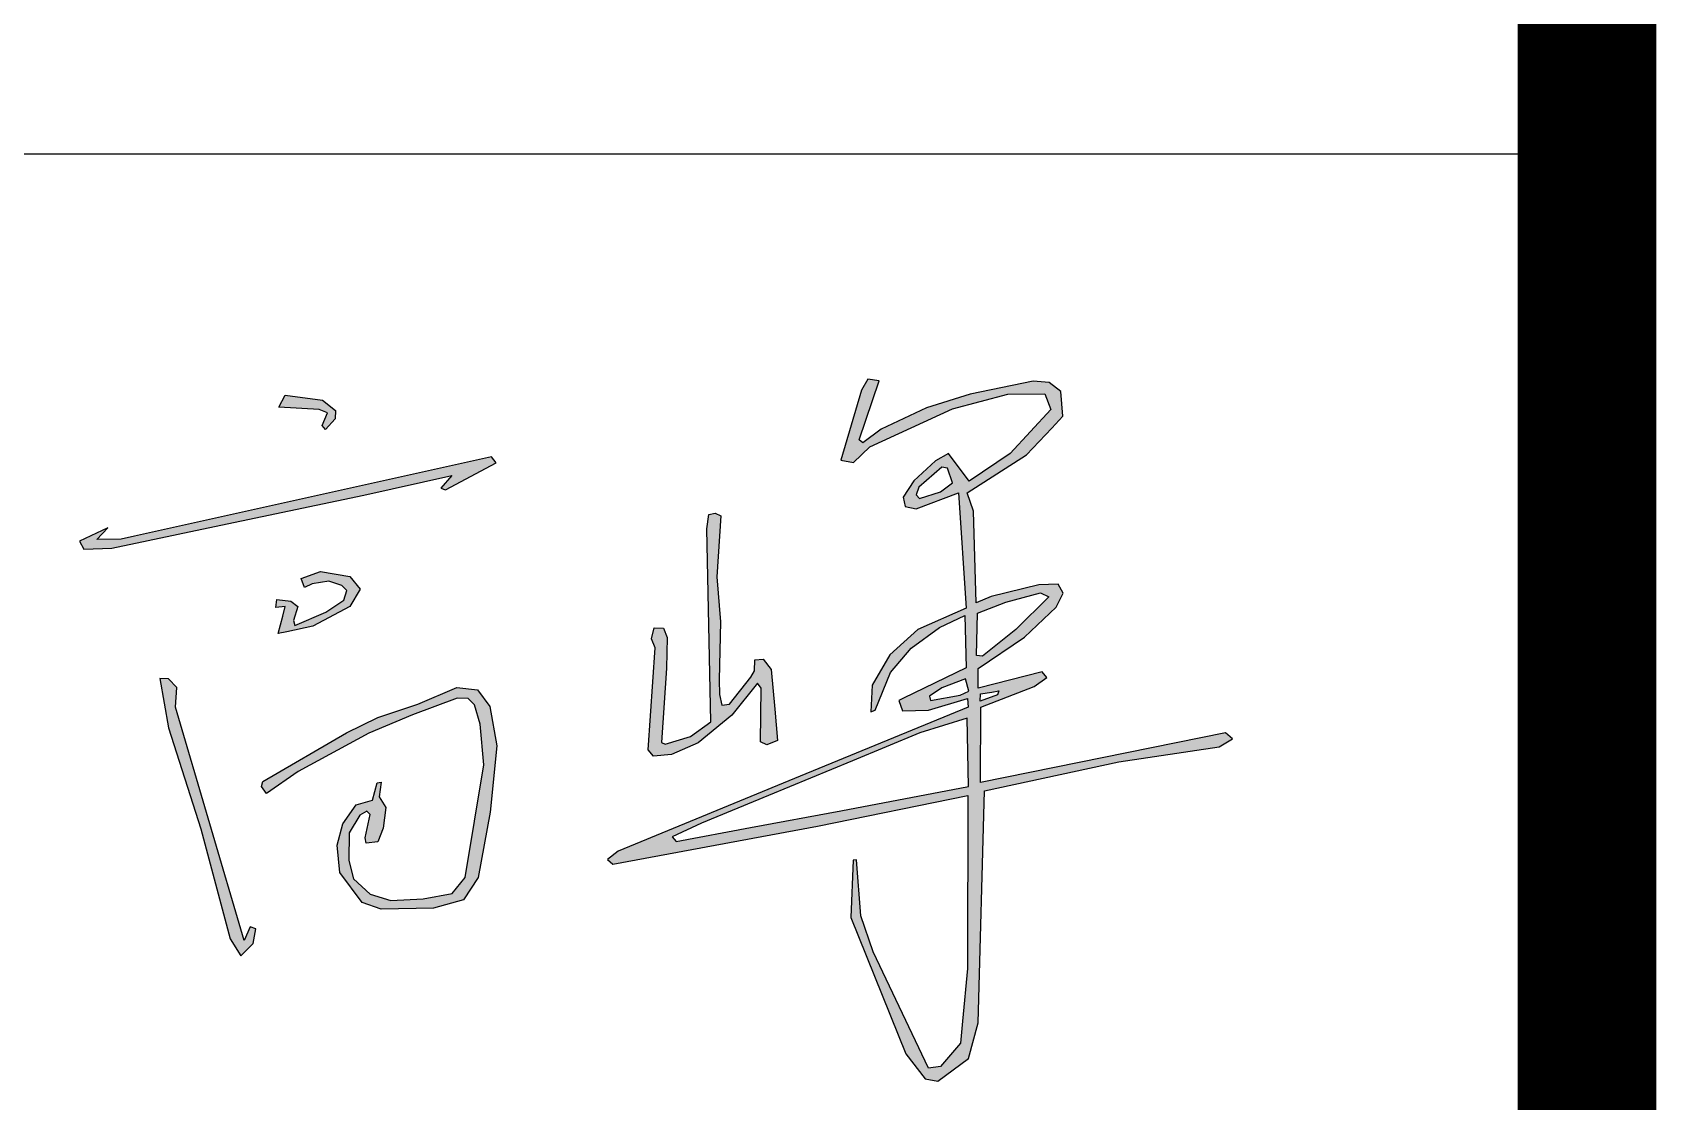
# Model space of a CAD drawing. Extents: x -21908402 to 2288787, y 79687 to 5079726.
# Drawn here: x 2286667 to 2287837, y 568636 to 569406 of the extents above; entities that cross this region are included whole.
import ezdxf

# ---------------------------------------------------------------- set-up
doc = ezdxf.new("R2010")
doc.units = 0
doc.header["$LTSCALE"] = 1000
doc.layers.get('0').update_dxf_attribs({"linetype": 'CONTINUOUS'})
doc.layers.add('PUB_TITLE', color=4, linetype='CONTINUOUS')

# ---------------------------------------------------------------- blocks, each defined once
blk = doc.blocks.new('TKL')
h = blk.add_hatch(color=256)
h.paths.add_polyline_path([(2306364.7, 469927.6), (2306361.9, 470068.8), (2306264.3, 470038.4), (2306125.1, 469980.8), (2305951.1, 469908.9), (2305813.2, 469851.9), (2305752.2, 469823.3), (2305760.5, 469814.3), (2305914.4, 469843), (2306100.9, 469877.6)], flags=16)
h.paths.add_polyline_path([(2306388.5, 470103.9), (2306389.7, 470119.3), (2306412.6, 470122.8), (2306427.1, 470125.1), (2306424.4, 470116.9)], flags=16)
h.paths.add_polyline_path([(2306365.5, 470124.3), (2306358.7, 470150.4), (2306309.7, 470131.7), (2306283.9, 470114.3), (2306285.8, 470105), (2306347.4, 470116.6)], flags=16)
h.paths.add_polyline_path([(2306380.8, 470198), (2306383.5, 470285.8), (2306441.6, 470308.8), (2306513.3, 470327.7), (2306530.6, 470319.8), (2306462.5, 470251.8), (2306393.4, 470196.9)], flags=16)
h.paths.add_polyline_path([(2306306.6, 470536.3), (2306331.3, 470555), (2306321.4, 470585.3), (2306309.3, 470587.6), (2306262.3, 470545.9), (2306256.7, 470530.3), (2306263.4, 470522.9)], flags=16)
h.paths.add_polyline_path([(2306138.8, 470644), (2306179.7, 470765.5), (2306156.6, 470768.9), (2306143.8, 470746.6), (2306101, 470602.2), (2306126.7, 470597.1), (2306160.9, 470629.5), (2306331.2, 470708.2), (2306445.8, 470738.1), (2306522, 470739), (2306534.8, 470706.5), (2306451, 470615.9), (2306366.2, 470558.2), (2306323, 470615.9), (2306296.3, 470600.7), (2306251.9, 470559.4), (2306229.4, 470525.6), (2306233.9, 470506), (2306256.5, 470501.5), (2306343.7, 470534.6), (2306359.8, 470296), (2306260.2, 470251.8), (2306202.1, 470199.4), (2306165.8, 470136.7), (2306163.1, 470081.9), (2306171.6, 470085.6), (2306203.2, 470163), (2306246.4, 470213.6), (2306304.4, 470256.3), (2306357.2, 470280.7), (2306359.8, 470172.5), (2306230.1, 470109.8), (2306220.6, 470105.2), (2306228, 470084), (2306281.8, 470085.1), (2306362.4, 470109.3), (2306364, 470091.4), (2306016.7, 469948.8), (2305640.6, 469794.3), (2305618.6, 469776.8), (2305629.7, 469767.2), (2306052.9, 469845.7), (2306363.3, 469908.7), (2306362.3, 469551.8), (2306352.2, 469443), (2306347.9, 469397.3), (2306306.9, 469348.9), (2306282.1, 469345.3), (2306167.5, 469585.9), (2306141.9, 469660.6), (2306133.1, 469775.9), (2306126, 469775.1), (2306121.8, 469656.6), (2306234.8, 469375), (2306275.3, 469323.7), (2306301, 469318.5), (2306364.5, 469365.3), (2306384.4, 469439.1), (2306397.6, 469918.9), (2306674.9, 469978.4), (2306882.3, 470009.4), (2306910, 470025.8), (2306895.8, 470038.2), (2306389.1, 469935.8), (2306389.9, 470091.2), (2306500.4, 470133.9), (2306526.2, 470152.6), (2306516.9, 470164.8), (2306384.9, 470131.1), (2306384.4, 470171.2), (2306480.3, 470236.3), (2306545.8, 470298.3), (2306560.5, 470326.9), (2306549.7, 470345.9), (2306509.6, 470344.5), (2306411.3, 470320.5), (2306380.1, 470307.3), (2306374.7, 470496.6), (2306362, 470534.7), (2306484.2, 470612.6), (2306536.5, 470668.3), (2306559.6, 470692.8), (2306555.1, 470743.5), (2306531.6, 470762.3), (2306497.9, 470764.8), (2306368.3, 470737.9), (2306278.1, 470709.9), (2306184.3, 470666), (2306146.6, 470637.6)])
h.paths.add_polyline_path([(2305840.9, 470492.3), (2305852.7, 470486.9), (2305844.4, 470361), (2305852, 470268.1), (2305849.5, 470148.1), (2305850.3, 470117.7), (2305855.1, 470095.6), (2305870.6, 470097.6), (2305915.1, 470153.3), (2305922.6, 470166.5), (2305923.3, 470189.6), (2305940.5, 470190.8), (2305956.8, 470169.6), (2305964.8, 470087.7), (2305970.2, 470022.4), (2305947.8, 470013.6), (2305935.1, 470020.1), (2305936.2, 470131.1), (2305928.9, 470140.8), (2305875.6, 470074.8), (2305806, 470017.6), (2305750.7, 469993.7), (2305713.6, 469990.2), (2305702.8, 470003.3), (2305717.1, 470214), (2305709.8, 470232.9), (2305715.2, 470255.3), (2305734.5, 470254.5), (2305742.2, 470235.2), (2305740.7, 470172.3), (2305730.2, 470018.4), (2305738, 470015.3), (2305790.5, 470031.1), (2305832.2, 470061.2), (2305824.2, 470459.9), (2305828.4, 470489.9)], flags=17)
h.paths.add_polyline_path([(2304904, 469927.5), (2304906.3, 469937.9), (2305079.5, 470038.6), (2305144.2, 470070), (2305227.1, 470097.9), (2305307.4, 470132.1), (2305350.1, 470127.5), (2305375.9, 470092.8), (2305390.3, 470011.7), (2305376, 469874.6), (2305351.3, 469739.4), (2305320.9, 469693.2), (2305259.2, 469676.5), (2305150.9, 469674), (2305112.1, 469688.2), (2305065.9, 469749.8), (2305060, 469806.1), (2305071.7, 469850.3), (2305099.6, 469889.8), (2305132.9, 469899.5), (2305142.9, 469935.3), (2305151.2, 469936.6), (2305146.7, 469906.2), (2305160.4, 469884.5), (2305155.4, 469841.2), (2305144.2, 469813.4), (2305120.4, 469810.4), (2305117.9, 469821.7), (2305128.7, 469869.5), (2305121.2, 469876.6), (2305107.1, 469868.7), (2305085, 469831.7), (2305084.2, 469774.4), (2305094.2, 469736.5), (2305128.7, 469705.3), (2305170.8, 469692), (2305237.9, 469695.3), (2305297.5, 469706.6), (2305324.5, 469739.9), (2305363.1, 469972.3), (2305355.6, 470056.4), (2305343.8, 470096.5), (2305331, 470109.3), (2305308.3, 470110), (2305215.9, 470075.6), (2305125.3, 470037.8), (2304979.9, 469958.4), (2304914.2, 469912.8)])
h.paths.add_polyline_path([(2304711.9, 470150.2), (2304693.7, 470150.5), (2304711.4, 470048.9), (2304778.4, 469840.3), (2304839.1, 469612.8), (2304861.2, 469577.5), (2304886.5, 469603.4), (2304892.3, 469633.2), (2304880.7, 469637.5), (2304868.1, 469609.7), (2304726.1, 470091.3), (2304728.6, 470132.1)])
h.paths.add_polyline_path([(2304992.7, 470339), (2304985.9, 470357.2), (2305026, 470372), (2305086.2, 470361.5), (2305107.4, 470335.1), (2305086.2, 470299.2), (2305010.2, 470259.1), (2304956.3, 470247.5), (2304938.2, 470243.6), (2304947.8, 470279.6), (2304953, 470299.2), (2304933.6, 470297.4), (2304935.3, 470313.9), (2304964.4, 470310.4), (2304978.9, 470299.2), (2304970, 470270.5), (2304973, 470260.3), (2305036.9, 470287.5), (2305074.1, 470312.5), (2305080.2, 470332.4), (2305070.1, 470343), (2305043.1, 470351.9), (2305008.7, 470346.1)])
h.paths.add_polyline_path([(2304563.4, 470438), (2304586.2, 470461.8), (2304527.9, 470434.6), (2304536.6, 470418.1), (2304594.9, 470420.1), (2304806.8, 470464.7), (2305115.2, 470529.8), (2305297.1, 470570), (2305274.2, 470544.3), (2305284.2, 470540.9), (2305388.7, 470596.7), (2305379.1, 470609.1), (2304641.3, 470444.7), (2304613.8, 470438.6)])
h.paths.add_polyline_path([(2304939.5, 470711.6), (2304952.7, 470736.1), (2305030.1, 470725.9), (2305056.8, 470704.8), (2305055.9, 470687.5), (2305036.2, 470665.4), (2305029.1, 470673.5), (2305040.3, 470699.4), (2305023.1, 470706.9)])
for p, q in [((2306156.6, 470768.9), (2306143.8, 470746.6)), ((2306179.7, 470765.5), (2306156.6, 470768.9)), ((2304939.5, 470711.6), (2304952.7, 470736.1)), ((2304952.7, 470736.1), (2305030.1, 470725.9)), ((2306143.8, 470746.6), (2306101, 470602.2)), ((2306138.8, 470644), (2306179.7, 470765.5)), ((2306368.3, 470737.9), (2306278.1, 470709.9)), ((2306331.2, 470708.2), (2306445.8, 470738.1)), ((2306497.9, 470764.8), (2306368.3, 470737.9)), ((2306445.8, 470738.1), (2306522, 470739)), ((2306531.6, 470762.3), (2306497.9, 470764.8)), ((2306522, 470739), (2306534.8, 470706.5)), ((2306555.1, 470743.5), (2306531.6, 470762.3)), ((2306559.6, 470692.8), (2306555.1, 470743.5)), ((2305023.1, 470706.9), (2304939.5, 470711.6)), ((2305040.3, 470699.4), (2305023.1, 470706.9)), ((2305030.1, 470725.9), (2305056.8, 470704.8)), ((2305056.8, 470704.8), (2305055.9, 470687.5)), ((2306160.9, 470629.5), (2306331.2, 470708.2)), ((2306278.1, 470709.9), (2306184.3, 470666)), ((2306534.8, 470706.5), (2306451, 470615.9)), ((2305029.1, 470673.5), (2305040.3, 470699.4)), ((2305036.2, 470665.4), (2305029.1, 470673.5)), ((2305055.9, 470687.5), (2305036.2, 470665.4)), ((2306484.2, 470612.6), (2306536.5, 470668.3)), ((2306536.5, 470668.3), (2306559.6, 470692.8)), ((2305036.2, 470665.4), (2305036.2, 470665.4)), ((2306146.6, 470637.6), (2306138.8, 470644)), ((2306184.3, 470666), (2306146.6, 470637.6)), ((2305379.1, 470609.1), (2304641.3, 470444.7)), ((2305388.7, 470596.7), (2305379.1, 470609.1)), ((2306101, 470602.2), (2306126.7, 470597.1)), ((2306126.7, 470597.1), (2306160.9, 470629.5)), ((2306323, 470615.9), (2306296.3, 470600.7)), ((2306366.2, 470558.2), (2306323, 470615.9)), ((2306362, 470534.7), (2306484.2, 470612.6)), ((2306451, 470615.9), (2306366.2, 470558.2)), ((2305115.2, 470529.8), (2305297.1, 470570)), ((2305297.1, 470570), (2305274.2, 470544.3)), ((2305284.2, 470540.9), (2305388.7, 470596.7)), ((2305297.1, 470570), (2305297.1, 470570)), ((2306296.3, 470600.7), (2306251.9, 470559.4)), ((2306309.3, 470587.6), (2306262.3, 470545.9)), ((2306321.4, 470585.3), (2306309.3, 470587.6)), ((2306331.3, 470555), (2306321.4, 470585.3)), ((2305274.2, 470544.3), (2305284.2, 470540.9)), ((2306251.9, 470559.4), (2306229.4, 470525.6)), ((2306256.5, 470501.5), (2306343.7, 470534.6)), ((2306262.3, 470545.9), (2306256.7, 470530.3)), ((2306263.4, 470522.9), (2306306.6, 470536.3)), ((2306306.6, 470536.3), (2306331.3, 470555)), ((2306343.7, 470534.6), (2306359.8, 470296)), ((2306374.7, 470496.6), (2306362, 470534.7)), ((2304806.8, 470464.7), (2305115.2, 470529.8)), ((2306229.4, 470525.6), (2306233.9, 470506)), ((2306233.9, 470506), (2306256.5, 470501.5)), ((2306256.7, 470530.3), (2306263.4, 470522.9)), ((2305824.2, 470459.9), (2305828.4, 470489.9)), ((2305828.4, 470489.9), (2305840.9, 470492.3)), ((2305840.9, 470492.3), (2305852.7, 470486.9)), ((2305852.7, 470486.9), (2305844.4, 470361)), ((2306380.1, 470307.3), (2306374.7, 470496.6)), ((2304586.2, 470461.8), (2304527.9, 470434.6)), ((2304527.9, 470434.6), (2304536.6, 470418.1)), ((2304563.4, 470438), (2304586.2, 470461.8)), ((2304613.8, 470438.6), (2304563.4, 470438)), ((2304594.9, 470420.1), (2304806.8, 470464.7)), ((2304641.3, 470444.7), (2304613.8, 470438.6)), ((2305832.2, 470061.2), (2305824.2, 470459.9)), ((2304536.6, 470418.1), (2304594.9, 470420.1)), ((2304985.9, 470357.2), (2305026, 470372)), ((2305026, 470372), (2305086.2, 470361.5)), ((2304992.7, 470339), (2304985.9, 470357.2)), ((2305008.7, 470346.1), (2304992.7, 470339)), ((2305043.1, 470351.9), (2305008.7, 470346.1)), ((2305070.1, 470343), (2305043.1, 470351.9)), ((2305080.2, 470332.4), (2305070.1, 470343)), ((2305074.1, 470312.5), (2305080.2, 470332.4)), ((2305086.2, 470361.5), (2305107.4, 470335.1)), ((2305107.4, 470335.1), (2305086.2, 470299.2)), ((2305844.4, 470361), (2305852, 470268.1)), ((2306509.6, 470344.5), (2306411.3, 470320.5)), ((2306549.7, 470345.9), (2306509.6, 470344.5)), ((2306560.5, 470326.9), (2306549.7, 470345.9)), ((2304933.6, 470297.4), (2304935.3, 470313.9)), ((2304953, 470299.2), (2304933.6, 470297.4)), ((2304935.3, 470313.9), (2304964.4, 470310.4)), ((2304947.8, 470279.6), (2304953, 470299.2)), ((2304964.4, 470310.4), (2304978.9, 470299.2)), ((2304978.9, 470299.2), (2304970, 470270.5)), ((2305086.2, 470299.2), (2305010.2, 470259.1)), ((2305036.9, 470287.5), (2305074.1, 470312.5)), ((2306411.3, 470320.5), (2306380.1, 470307.3)), ((2306383.5, 470285.8), (2306441.6, 470308.8)), ((2306441.6, 470308.8), (2306513.3, 470327.7)), ((2306530.6, 470319.8), (2306462.5, 470251.8)), ((2306513.3, 470327.7), (2306530.6, 470319.8)), ((2306545.8, 470298.3), (2306560.5, 470326.9)), ((2304938.2, 470243.6), (2304947.8, 470279.6)), ((2304970, 470270.5), (2304973, 470260.3)), ((2304973, 470260.3), (2305036.9, 470287.5)), ((2305852, 470268.1), (2305849.5, 470148.1)), ((2306359.8, 470296), (2306260.2, 470251.8)), ((2306304.4, 470256.3), (2306357.2, 470280.7)), ((2306357.2, 470280.7), (2306359.8, 470172.5)), ((2306380.8, 470198), (2306383.5, 470285.8)), ((2306480.3, 470236.3), (2306545.8, 470298.3)), ((2304956.3, 470247.5), (2304938.2, 470243.6)), ((2305010.2, 470259.1), (2304956.3, 470247.5)), ((2305709.8, 470232.9), (2305715.2, 470255.3)), ((2305717.1, 470214), (2305709.8, 470232.9)), ((2305715.2, 470255.3), (2305734.5, 470254.5)), ((2305734.5, 470254.5), (2305742.2, 470235.2)), ((2305742.2, 470235.2), (2305740.7, 470172.3)), ((2306260.2, 470251.8), (2306202.1, 470199.4)), ((2306246.4, 470213.6), (2306304.4, 470256.3)), ((2306384.4, 470171.2), (2306480.3, 470236.3)), ((2306462.5, 470251.8), (2306393.4, 470196.9)), ((2305702.8, 470003.3), (2305717.1, 470214)), ((2306202.1, 470199.4), (2306165.8, 470136.7)), ((2306203.2, 470163), (2306246.4, 470213.6)), ((2305740.7, 470172.3), (2305730.2, 470018.4)), ((2305915.1, 470153.3), (2305922.6, 470166.5)), ((2305922.6, 470166.5), (2305923.3, 470189.6)), ((2305923.3, 470189.6), (2305940.5, 470190.8)), ((2305940.5, 470190.8), (2305956.8, 470169.6)), ((2305956.8, 470169.6), (2305964.8, 470087.7)), ((2306359.8, 470172.5), (2306230.1, 470109.8)), ((2306393.4, 470196.9), (2306380.8, 470198)), ((2306384.9, 470131.1), (2306384.4, 470171.2)), ((2306516.9, 470164.8), (2306384.9, 470131.1)), ((2306526.2, 470152.6), (2306516.9, 470164.8)), ((2304693.7, 470150.5), (2304711.4, 470048.9)), ((2304711.9, 470150.2), (2304693.7, 470150.5)), ((2304728.6, 470132.1), (2304711.9, 470150.2)), ((2304726.1, 470091.3), (2304728.6, 470132.1)), ((2305227.1, 470097.9), (2305307.4, 470132.1)), ((2305307.4, 470132.1), (2305350.1, 470127.5)), ((2305849.5, 470148.1), (2305850.3, 470117.7)), ((2305870.6, 470097.6), (2305915.1, 470153.3)), ((2305928.9, 470140.8), (2305875.6, 470074.8)), ((2305936.2, 470131.1), (2305928.9, 470140.8)), ((2305935.1, 470020.1), (2305936.2, 470131.1)), ((2306165.8, 470136.7), (2306163.1, 470081.9)), ((2306171.6, 470085.6), (2306203.2, 470163)), ((2306309.7, 470131.7), (2306283.9, 470114.3)), ((2306358.7, 470150.4), (2306309.7, 470131.7)), ((2306365.5, 470124.3), (2306358.7, 470150.4)), ((2306389.9, 470091.2), (2306500.4, 470133.9)), ((2306500.4, 470133.9), (2306526.2, 470152.6)), ((2305144.2, 470070), (2305227.1, 470097.9)), ((2305308.3, 470110), (2305215.9, 470075.6)), ((2305331, 470109.3), (2305308.3, 470110)), ((2305343.8, 470096.5), (2305331, 470109.3)), ((2305350.1, 470127.5), (2305375.9, 470092.8)), ((2305850.3, 470117.7), (2305855.1, 470095.6)), ((2305855.1, 470095.6), (2305870.6, 470097.6)), ((2306230.1, 470109.8), (2306220.6, 470105.2)), ((2306220.6, 470105.2), (2306228, 470084)), ((2306281.8, 470085.1), (2306362.4, 470109.3)), ((2306283.9, 470114.3), (2306285.8, 470105)), ((2306285.8, 470105), (2306347.4, 470116.6)), ((2306347.4, 470116.6), (2306365.5, 470124.3)), ((2306362.4, 470109.3), (2306364, 470091.4)), ((2306388.5, 470103.9), (2306389.7, 470119.3)), ((2306424.4, 470116.9), (2306388.5, 470103.9)), ((2306389.7, 470119.3), (2306412.6, 470122.8)), ((2306412.6, 470122.8), (2306427.1, 470125.1)), ((2306427.1, 470125.1), (2306424.4, 470116.9)), ((2304868.1, 469609.7), (2304726.1, 470091.3)), ((2305079.5, 470038.6), (2305144.2, 470070)), ((2305215.9, 470075.6), (2305125.3, 470037.8)), ((2305355.6, 470056.4), (2305343.8, 470096.5)), ((2305375.9, 470092.8), (2305390.3, 470011.7)), ((2305875.6, 470074.8), (2305806, 470017.6)), ((2305964.8, 470087.7), (2305970.2, 470022.4)), ((2306364, 470091.4), (2306016.7, 469948.8)), ((2306163.1, 470081.9), (2306171.6, 470085.6)), ((2306228, 470084), (2306281.8, 470085.1)), ((2306361.9, 470068.8), (2306264.3, 470038.4)), ((2306364.7, 469927.6), (2306361.9, 470068.8)), ((2306389.1, 469935.8), (2306389.9, 470091.2)), ((2304711.4, 470048.9), (2304778.4, 469840.3)), ((2304906.3, 469937.9), (2305079.5, 470038.6)), ((2305125.3, 470037.8), (2304979.9, 469958.4)), ((2305363.1, 469972.3), (2305355.6, 470056.4)), ((2305738, 470015.3), (2305790.5, 470031.1)), ((2305790.5, 470031.1), (2305832.2, 470061.2)), ((2306264.3, 470038.4), (2306125.1, 469980.8)), ((2306895.8, 470038.2), (2306389.1, 469935.8)), ((2306910, 470025.8), (2306895.8, 470038.2)), ((2305390.3, 470011.7), (2305376, 469874.6)), ((2305713.6, 469990.2), (2305702.8, 470003.3)), ((2305730.2, 470018.4), (2305738, 470015.3)), ((2305806, 470017.6), (2305750.7, 469993.7)), ((2305947.8, 470013.6), (2305935.1, 470020.1)), ((2305970.2, 470022.4), (2305947.8, 470013.6)), ((2306674.9, 469978.4), (2306882.3, 470009.4)), ((2306882.3, 470009.4), (2306910, 470025.8)), ((2305324.5, 469739.9), (2305363.1, 469972.3)), ((2305750.7, 469993.7), (2305713.6, 469990.2)), ((2306125.1, 469980.8), (2305951.1, 469908.9)), ((2306397.6, 469918.9), (2306674.9, 469978.4)), ((2304904, 469927.5), (2304906.3, 469937.9)), ((2304979.9, 469958.4), (2304914.2, 469912.8)), ((2305132.9, 469899.5), (2305142.9, 469935.3)), ((2305142.9, 469935.3), (2305151.2, 469936.6)), ((2305151.2, 469936.6), (2305146.7, 469906.2)), ((2306016.7, 469948.8), (2305640.6, 469794.3)), ((2304914.2, 469912.8), (2304904, 469927.5)), ((2305099.6, 469889.8), (2305132.9, 469899.5)), ((2305146.7, 469906.2), (2305160.4, 469884.5)), ((2305951.1, 469908.9), (2305813.2, 469851.9)), ((2306052.9, 469845.7), (2306363.3, 469908.7)), ((2306100.9, 469877.6), (2306364.7, 469927.6)), ((2306363.3, 469908.7), (2306362.3, 469551.8)), ((2306384.4, 469439.1), (2306397.6, 469918.9)), ((2305071.7, 469850.3), (2305099.6, 469889.8)), ((2305107.1, 469868.7), (2305085, 469831.7)), ((2305121.2, 469876.6), (2305107.1, 469868.7)), ((2305117.9, 469821.7), (2305128.7, 469869.5)), ((2305128.7, 469869.5), (2305121.2, 469876.6)), ((2305160.4, 469884.5), (2305155.4, 469841.2)), ((2305376, 469874.6), (2305351.3, 469739.4)), ((2305914.4, 469843), (2306100.9, 469877.6)), ((2304778.4, 469840.3), (2304839.1, 469612.8)), ((2305060, 469806.1), (2305071.7, 469850.3)), ((2305085, 469831.7), (2305084.2, 469774.4)), ((2305155.4, 469841.2), (2305144.2, 469813.4)), ((2305629.7, 469767.2), (2306052.9, 469845.7)), ((2305813.2, 469851.9), (2305752.2, 469823.3)), ((2305760.5, 469814.3), (2305914.4, 469843)), ((2305065.9, 469749.8), (2305060, 469806.1)), ((2305120.4, 469810.4), (2305117.9, 469821.7)), ((2305144.2, 469813.4), (2305120.4, 469810.4)), ((2305752.2, 469823.3), (2305760.5, 469814.3)), ((2305084.2, 469774.4), (2305094.2, 469736.5)), ((2305640.6, 469794.3), (2305618.6, 469776.8)), ((2305618.6, 469776.8), (2305629.7, 469767.2)), ((2306126, 469775.1), (2306121.8, 469656.6)), ((2306133.1, 469775.9), (2306126, 469775.1)), ((2306141.9, 469660.6), (2306133.1, 469775.9)), ((2305112.1, 469688.2), (2305065.9, 469749.8)), ((2305094.2, 469736.5), (2305128.7, 469705.3)), ((2305297.5, 469706.6), (2305324.5, 469739.9)), ((2305351.3, 469739.4), (2305320.9, 469693.2)), ((2305128.7, 469705.3), (2305170.8, 469692)), ((2305170.8, 469692), (2305237.9, 469695.3)), ((2305237.9, 469695.3), (2305297.5, 469706.6)), ((2305150.9, 469674), (2305112.1, 469688.2)), ((2305259.2, 469676.5), (2305150.9, 469674)), ((2305320.9, 469693.2), (2305259.2, 469676.5)), ((2304880.7, 469637.5), (2304868.1, 469609.7)), ((2304892.3, 469633.2), (2304880.7, 469637.5)), ((2304886.5, 469603.4), (2304892.3, 469633.2)), ((2306121.8, 469656.6), (2306234.8, 469375)), ((2306167.5, 469585.9), (2306141.9, 469660.6)), ((2304839.1, 469612.8), (2304861.2, 469577.5)), ((2304861.2, 469577.5), (2304886.5, 469603.4)), ((2306282.1, 469345.3), (2306167.5, 469585.9)), ((2306362.3, 469551.8), (2306352.2, 469443)), ((2306352.2, 469443), (2306347.9, 469397.3)), ((2306364.5, 469365.3), (2306384.4, 469439.1)), ((2306347.9, 469397.3), (2306306.9, 469348.9)), ((2306234.8, 469375), (2306275.3, 469323.7)), ((2306301, 469318.5), (2306364.5, 469365.3)), ((2306306.9, 469348.9), (2306282.1, 469345.3)), ((2306275.3, 469323.7), (2306301, 469318.5))]:
    blk.add_line(p, q)
at = {"layer": 'PUB_TITLE', "color": 4}
blk.add_line((2296642.7, 471234.8), (2307642.7, 471234.8), dxfattribs=at)

msp = doc.modelspace()

# ---------------------------------------------------------------- linework, layer by layer
at = {"layer": 'PUB_TITLE', "const_width": 100}
msp.add_lwpolyline([(2231886.8, 555887.5), (2287786.8, 555887.5), (2287786.8, 595887.5), (2231886.8, 595887.5)], close=True, dxfattribs=at)

# ---------------------------------------------------------------- block references
at = {"xscale": 0.3486162097542547, "yscale": 0.3486162097497072, "zscale": 0.34861620975}
msp.add_blockref('TKL', (1483305.2, 405038.9), dxfattribs=at)

doc.saveas('drawing.dxf')
